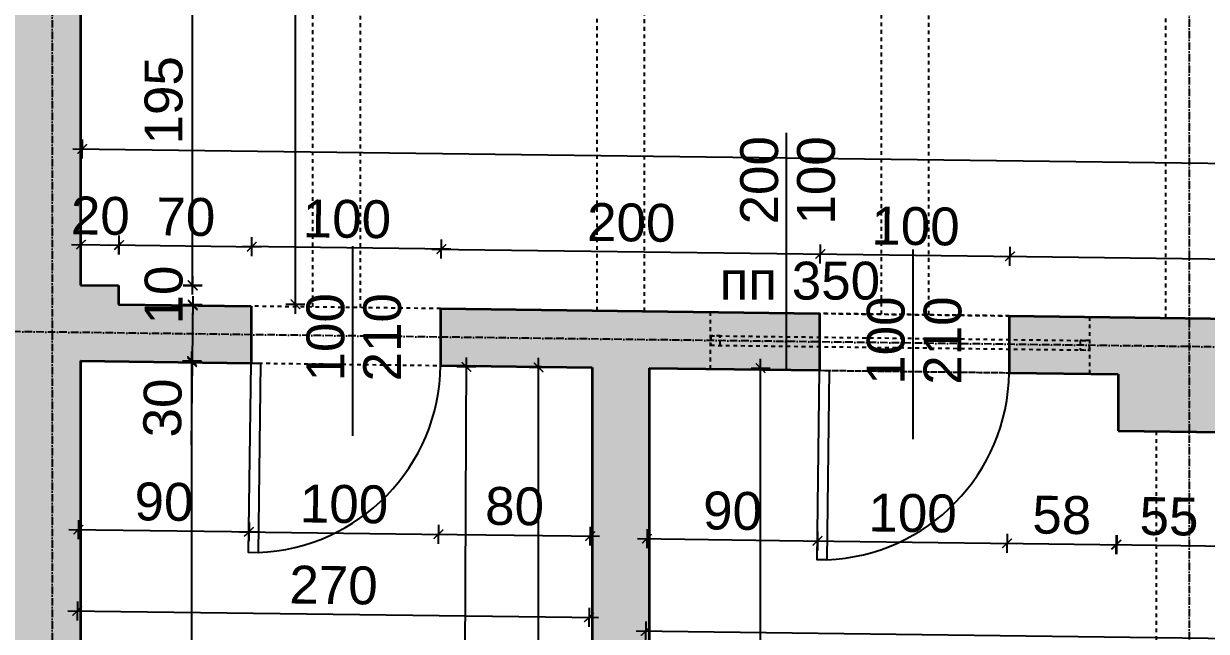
# Model space of a CAD drawing. Header units: inches. Extents: x -72385 to 39588, y -6525 to 66685.
# Drawn here: x -47170 to -46546, y 8686 to 9007 of the extents above; entities that cross this region are included whole.
import ezdxf

# ---------------------------------------------------------------- set-up
doc = ezdxf.new("R2010")
doc.units = ezdxf.units.IN
doc.header["$MEASUREMENT"] = 0
doc.linetypes.add('DashDot', pattern=[0.6, 0.4, -0.1, 0, -0.1])
doc.linetypes.add('Hidden', pattern=[0.4, 0.2, -0.2])
for name, color, linetype, lineweight in [('Врати', 251, 'Continuous', 25), ('Надписи врати', 252, 'Continuous', 25), ('Надписи коти вътрешни', 252, 'Continuous', 25), ('Надписи прозорци', 252, 'Continuous', 25), ('Оси', 252, 'DashDot', 25), ('Пунктир', 253, 'Hidden', 25), ('Разрезни линии', 7, 'Continuous', 35), ('Щрих стени', 254, 'Continuous', 25)]:
    doc.layers.add(name, color=color, linetype=linetype, lineweight=lineweight)
doc.styles.add('Arial Regular', font='arial.ttf')
doc.styles.get("Standard").update_dxf_attribs({"font": 'arial.ttf'})
doc.dimstyles.new('Annotative', dxfattribs={"dimscale": 0, "dimtxt": 20, "dimasz": 5, "dimexe": 5, "dimexo": 5, "dimgap": 5, "dimtad": 1, "dimdec": 0, "dimzin": 0, "dimdsep": 46, "dimtxsty": 'Standard', "dimblk": 'ARCHTICK', "dimcen": 5, "dimdle": 5, "dimadec": 0, "dimazin": 0, "dimtfac": 1, "dimtdec": 0, "dimtofl": 0, "dimtmove": 0, "dimatfit": 3, "dimldrblk": 'ARCHTICK', "dimfxl": 5, "dimfxlon": 1, "dimtolj": 1, "dimtzin": 0, "dimarcsym": 1})

# ---------------------------------------------------------------- blocks, each defined once
blk = doc.blocks.new('_ArchTick')
at = {"color": 0, "linetype": 'ByBlock', "const_width": 0.15}
blk.add_lwpolyline([(-0.5, -0.5), (0.5, 0.5)], dxfattribs=at)
blk = doc.blocks.new('*D1332')
at = {"layer": 'Defpoints', "color": 0, "ltscale": 50, "transparency": 16777216}
for p in [(-47139.84, 8828.98), (-47049.84, 8827.83), (-47050.97, 8738.78)]:
    blk.add_point(p, dxfattribs=at)
at = {"layer": 'Надписи коти вътрешни', "color": 0, "lineweight": -2, "ltscale": 50, "transparency": 16777216}
for p, q in [((-47140.91, 8744.92), (-47141.03, 8734.92)), ((-47050.91, 8743.77), (-47051.03, 8733.78)), ((-47145.97, 8739.98), (-47045.97, 8738.71))]:
    blk.add_line(p, q, dxfattribs=at)
at = {"layer": 'Надписи коти вътрешни', "color": 0, "lineweight": -2, "ltscale": 50, "transparency": 16777216, "xscale": 5, "yscale": 5, "zscale": 5}
for p, rotation in [((-47140.97, 8739.92), 179.2706286525485), ((-47050.97, 8738.78), 359.2706286525485)]:
    blk.add_blockref('_ArchTick', p, dxfattribs=dict(at, rotation=rotation))
at = {"layer": 'Надписи коти вътрешни', "color": 0, "ltscale": 50, "transparency": 16777216, "insert": (-47095.78, 8754.56), "char_height": 20, "attachment_point": 5, "rotation": 359.27063}
blk.add_mtext('\\A1;90', dxfattribs=at)
blk = doc.blocks.new('*D1333')
at = {"layer": 'Defpoints', "color": 0, "ltscale": 50, "transparency": 16777216}
for p in [(-47049.84, 8827.83), (-46949.84, 8826.56), (-46950.97, 8737.5)]:
    blk.add_point(p, dxfattribs=at)
at = {"layer": 'Надписи коти вътрешни', "color": 0, "lineweight": -2, "ltscale": 50, "transparency": 16777216}
for p, q in [((-47050.91, 8743.77), (-47051.03, 8733.78)), ((-47055.97, 8738.84), (-46945.97, 8737.44)), ((-46950.91, 8742.5), (-46951.03, 8732.5))]:
    blk.add_line(p, q, dxfattribs=at)
at = {"layer": 'Надписи коти вътрешни', "color": 0, "lineweight": -2, "ltscale": 50, "transparency": 16777216, "xscale": 5, "yscale": 5, "zscale": 5}
for p, rotation in [((-47050.97, 8738.78), 179.2706286525442), ((-46950.97, 8737.5), 359.2706286525442)]:
    blk.add_blockref('_ArchTick', p, dxfattribs=dict(at, rotation=rotation))
at = {"layer": 'Надписи коти вътрешни', "color": 0, "ltscale": 50, "transparency": 16777216, "insert": (-47000.78, 8753.35), "char_height": 20, "attachment_point": 5, "rotation": 359.27063}
blk.add_mtext('\\A1;100', dxfattribs=at)
blk = doc.blocks.new('*D1334')
at = {"layer": 'Defpoints', "color": 0, "ltscale": 50, "transparency": 16777216}
for p in [(-46949.85, 8826.56), (-46869.84, 8825.54), (-46870.97, 8736.48)]:
    blk.add_point(p, dxfattribs=at)
at = {"layer": 'Надписи коти вътрешни', "color": 0, "lineweight": -2, "ltscale": 50, "transparency": 16777216}
for p, q in [((-46955.98, 8737.57), (-46865.97, 8736.42)), ((-46950.92, 8742.5), (-46951.04, 8732.5)), ((-46870.91, 8741.48), (-46871.03, 8731.48))]:
    blk.add_line(p, q, dxfattribs=at)
at = {"layer": 'Надписи коти вътрешни', "color": 0, "lineweight": -2, "ltscale": 50, "transparency": 16777216, "xscale": 5, "yscale": 5, "zscale": 5}
for p, rotation in [((-46950.98, 8737.5), 179.2706286523662), ((-46870.97, 8736.48), 359.2706286523662)]:
    blk.add_blockref('_ArchTick', p, dxfattribs=dict(at, rotation=rotation))
at = {"layer": 'Надписи коти вътрешни', "color": 0, "ltscale": 50, "transparency": 16777216, "insert": (-46910.78, 8752.2), "char_height": 20, "attachment_point": 5, "rotation": 359.27063}
blk.add_mtext('\\A1;80', dxfattribs=at)
blk = doc.blocks.new('*D1335')
at = {"layer": 'Defpoints', "color": 0, "ltscale": 50, "transparency": 16777216}
for p in [(-47139.84, 8828.98), (-46869.84, 8825.54), (-46871.52, 8693.63)]:
    blk.add_point(p, dxfattribs=at)
at = {"layer": 'Надписи коти вътрешни', "color": 0, "lineweight": -2, "ltscale": 50, "transparency": 16777216}
for p, q in [((-47141.45, 8702.07), (-47141.58, 8692.07)), ((-47146.52, 8697.13), (-46866.52, 8693.57)), ((-46871.45, 8698.63), (-46871.58, 8688.63))]:
    blk.add_line(p, q, dxfattribs=at)
at = {"layer": 'Надписи коти вътрешни', "color": 0, "lineweight": -2, "ltscale": 50, "transparency": 16777216, "xscale": 5, "yscale": 5, "zscale": 5}
for p, rotation in [((-47141.52, 8697.07), 179.270628652547), ((-46871.52, 8693.63), 359.270628652547)]:
    blk.add_blockref('_ArchTick', p, dxfattribs=dict(at, rotation=rotation))
at = {"layer": 'Надписи коти вътрешни', "color": 0, "ltscale": 50, "transparency": 16777216, "insert": (-47006.32, 8710.56), "char_height": 20, "attachment_point": 5, "rotation": 359.27063}
blk.add_mtext('\\A1;270', dxfattribs=at)
blk = doc.blocks.new('*D1348')
at = {"layer": 'Defpoints', "color": 0, "ltscale": 50, "transparency": 16777216}
for p in [(-46839.84, 8825.16), (-46749.84, 8824.01), (-46750.98, 8734)]:
    blk.add_point(p, dxfattribs=at)
at = {"layer": 'Надписи коти вътрешни', "color": 0, "lineweight": -2, "ltscale": 50, "transparency": 16777216}
for p, q in [((-46840.92, 8740.14), (-46841.05, 8730.14)), ((-46750.92, 8739), (-46751.05, 8729)), ((-46845.98, 8735.21), (-46745.98, 8733.93))]:
    blk.add_line(p, q, dxfattribs=at)
at = {"layer": 'Надписи коти вътрешни', "color": 0, "lineweight": -2, "ltscale": 50, "transparency": 16777216, "xscale": 5, "yscale": 5, "zscale": 5}
for p, rotation in [((-46840.98, 8735.14), 179.2706286525463), ((-46750.98, 8734), 359.2706286525462)]:
    blk.add_blockref('_ArchTick', p, dxfattribs=dict(at, rotation=rotation))
at = {"layer": 'Надписи коти вътрешни', "color": 0, "ltscale": 50, "transparency": 16777216, "insert": (-46795.79, 8749.78), "char_height": 20, "attachment_point": 5, "rotation": 359.27063}
blk.add_mtext('\\A1;90', dxfattribs=at)
blk = doc.blocks.new('*D1349')
at = {"layer": 'Defpoints', "color": 0, "ltscale": 50, "transparency": 16777216}
for p in [(-46749.84, 8824.01), (-46649.84, 8822.74), (-46650.98, 8732.72)]:
    blk.add_point(p, dxfattribs=at)
at = {"layer": 'Надписи коти вътрешни', "color": 0, "lineweight": -2, "ltscale": 50, "transparency": 16777216}
for p, q in [((-46750.92, 8739), (-46751.05, 8729)), ((-46650.92, 8737.72), (-46651.05, 8727.72)), ((-46755.98, 8734.06), (-46645.98, 8732.66))]:
    blk.add_line(p, q, dxfattribs=at)
at = {"layer": 'Надписи коти вътрешни', "color": 0, "lineweight": -2, "ltscale": 50, "transparency": 16777216, "xscale": 5, "yscale": 5, "zscale": 5}
for p, rotation in [((-46750.98, 8734), 179.2706286525504), ((-46650.98, 8732.72), 359.2706286525504)]:
    blk.add_blockref('_ArchTick', p, dxfattribs=dict(at, rotation=rotation))
at = {"layer": 'Надписи коти вътрешни', "color": 0, "ltscale": 50, "transparency": 16777216, "insert": (-46700.79, 8748.57), "char_height": 20, "attachment_point": 5, "rotation": 359.27063}
blk.add_mtext('\\A1;100', dxfattribs=at)
blk = doc.blocks.new('*D1350')
at = {"layer": 'Defpoints', "color": 0, "ltscale": 50, "transparency": 16777216}
for p in [(-46649.84, 8822.74), (-46592.34, 8822.01), (-46593.48, 8731.99)]:
    blk.add_point(p, dxfattribs=at)
at = {"layer": 'Надписи коти вътрешни', "color": 0, "lineweight": -2, "ltscale": 50, "transparency": 16777216}
for p, q in [((-46650.92, 8737.72), (-46651.05, 8727.72)), ((-46593.42, 8736.99), (-46593.55, 8726.99)), ((-46655.98, 8732.79), (-46588.48, 8731.93))]:
    blk.add_line(p, q, dxfattribs=at)
at = {"layer": 'Надписи коти вътрешни', "color": 0, "lineweight": -2, "ltscale": 50, "transparency": 16777216, "xscale": 5, "yscale": 5, "zscale": 5}
for p, rotation in [((-46650.98, 8732.72), 179.270628652548), ((-46593.48, 8731.99), 359.2706286525481)]:
    blk.add_blockref('_ArchTick', p, dxfattribs=dict(at, rotation=rotation))
at = {"layer": 'Надписи коти вътрешни', "color": 0, "ltscale": 50, "transparency": 16777216, "insert": (-46622.04, 8747.57), "char_height": 20, "attachment_point": 5, "rotation": 359.27063}
blk.add_mtext('\\A1;58', dxfattribs=at)
blk = doc.blocks.new('*D1351')
at = {"layer": 'Defpoints', "color": 0, "ltscale": 50, "transparency": 16777216}
for p in [(-46592.34, 8792.07), (-46537.34, 8791.3), (-46538.17, 8731.29)]:
    blk.add_point(p, dxfattribs=at)
at = {"layer": 'Надписи коти вътрешни', "color": 0, "lineweight": -2, "ltscale": 50, "transparency": 16777216}
for p, q in [((-46593.1, 8737.05), (-46593.24, 8727.05)), ((-46598.17, 8732.12), (-46533.17, 8731.22)), ((-46538.1, 8736.29), (-46538.24, 8726.29))]:
    blk.add_line(p, q, dxfattribs=at)
at = {"layer": 'Надписи коти вътрешни', "color": 0, "lineweight": -2, "ltscale": 50, "transparency": 16777216, "xscale": 5, "yscale": 5, "zscale": 5}
for p, rotation in [((-46593.17, 8732.05), 179.2043303357887), ((-46538.17, 8731.29), 359.2043303357888)]:
    blk.add_blockref('_ArchTick', p, dxfattribs=dict(at, rotation=rotation))
at = {"layer": 'Надписи коти вътрешни', "color": 0, "ltscale": 50, "transparency": 16777216, "insert": (-46565.46, 8746.84), "char_height": 20, "attachment_point": 5, "rotation": 359.20433}
blk.add_mtext('\\A1;55', dxfattribs=at)
blk = doc.blocks.new('*D8273')
at = {"layer": 'Defpoints', "color": 0, "ltscale": 50, "transparency": 16777216}
for p in [(-46839.84, 8825.16), (-45669.84, 8810.26), (-45671.6, 8671.52)]:
    blk.add_point(p, dxfattribs=at)
at = {"layer": 'Надписи коти вътрешни', "color": 0, "lineweight": -2, "ltscale": 50, "transparency": 16777216}
for p, q in [((-46841.54, 8691.42), (-46841.67, 8681.42)), ((-46846.6, 8686.48), (-45666.6, 8671.46)), ((-45671.54, 8676.52), (-45671.67, 8666.52))]:
    blk.add_line(p, q, dxfattribs=at)
at = {"layer": 'Надписи коти вътрешни', "color": 0, "lineweight": -2, "ltscale": 50, "transparency": 16777216, "xscale": 5, "yscale": 5, "zscale": 5}
for p, rotation in [((-46841.6, 8686.42), 179.2706286525473), ((-45671.6, 8671.52), 359.2706286525473)]:
    blk.add_blockref('_ArchTick', p, dxfattribs=dict(at, rotation=rotation))
at = {"layer": 'Надписи коти вътрешни', "color": 0, "ltscale": 50, "transparency": 16777216, "insert": (-46309.55, 8694.86), "char_height": 20, "attachment_point": 5, "rotation": 359.27063}
blk.add_mtext('\\A1;1170', dxfattribs=at)
blk = doc.blocks.new('*D1353')
at = {"layer": 'Defpoints', "color": 0, "ltscale": 50, "transparency": 16777216}
for p in [(-47139.84, 8828.98), (-47081.02, 8828.98), (-47139.96, 8286.43)]:
    blk.add_point(p, dxfattribs=at)
at = {"layer": 'Надписи коти вътрешни', "color": 0, "lineweight": -2, "ltscale": 50, "transparency": 16777216}
for p, q in [((-47081.02, 8281.43), (-47081.02, 8833.98)), ((-47086.02, 8828.98), (-47076.02, 8828.98)), ((-47086.02, 8286.43), (-47076.02, 8286.43))]:
    blk.add_line(p, q, dxfattribs=at)
at = {"layer": 'Надписи коти вътрешни', "color": 0, "lineweight": -2, "ltscale": 50, "transparency": 16777216, "xscale": 5, "yscale": 5, "zscale": 5}
for p, rotation in [((-47081.02, 8828.98), 90), ((-47081.02, 8286.43), 270)]:
    blk.add_blockref('_ArchTick', p, dxfattribs=dict(at, rotation=rotation))
at = {"layer": 'Надписи коти вътрешни', "color": 0, "ltscale": 50, "transparency": 16777216, "insert": (-47096.24, 8557.71), "char_height": 20, "attachment_point": 5, "rotation": 90}
blk.add_mtext('\\A1;543', dxfattribs=at)
blk = doc.blocks.new('*D1356')
at = {"layer": 'Defpoints', "color": 0, "ltscale": 50, "transparency": 16777216}
for p in [(-46898.16, 8825.54), (-46869.84, 8825.54), (-46869.84, 8267.99)]:
    blk.add_point(p, dxfattribs=at)
at = {"layer": 'Надписи коти вътрешни', "color": 0, "lineweight": -2, "ltscale": 50, "transparency": 16777216}
for p, q in [((-46898.16, 8262.99), (-46898.16, 8830.54)), ((-46893.16, 8825.54), (-46903.16, 8825.54)), ((-46893.16, 8267.99), (-46903.16, 8267.99))]:
    blk.add_line(p, q, dxfattribs=at)
at = {"layer": 'Надписи коти вътрешни', "color": 0, "lineweight": -2, "ltscale": 50, "transparency": 16777216, "xscale": 5, "yscale": 5, "zscale": 5}
for p, rotation in [((-46898.16, 8825.54), 90), ((-46898.16, 8267.99), 270)]:
    blk.add_blockref('_ArchTick', p, dxfattribs=dict(at, rotation=rotation))
at = {"layer": 'Надписи коти вътрешни', "color": 0, "ltscale": 50, "transparency": 16777216, "insert": (-46913.37, 8546.77), "char_height": 20, "attachment_point": 5, "rotation": 90}
blk.add_mtext('\\A1;558', dxfattribs=at)
blk = doc.blocks.new('*D1324')
at = {"layer": 'Defpoints', "color": 0, "ltscale": 50, "transparency": 16777216}
for p in [(-46936.2, 8825.83), (-46869.84, 8825.54), (-46872.34, 8258.03)]:
    blk.add_point(p, dxfattribs=at)
at = {"layer": 'Надписи коти вътрешни', "color": 0, "lineweight": -2, "ltscale": 50, "transparency": 16777216}
for p, q in [((-46938.72, 8253.32), (-46936.17, 8830.83)), ((-46931.2, 8825.81), (-46941.2, 8825.85)), ((-46933.7, 8258.3), (-46943.7, 8258.34))]:
    blk.add_line(p, q, dxfattribs=at)
at = {"layer": 'Надписи коти вътрешни', "color": 0, "lineweight": -2, "ltscale": 50, "transparency": 16777216, "xscale": 5, "yscale": 5, "zscale": 5}
for p, rotation in [((-46936.2, 8825.83), 89.74760361467345), ((-46938.7, 8258.32), 269.7476036146735)]:
    blk.add_blockref('_ArchTick', p, dxfattribs=dict(at, rotation=rotation))
at = {"layer": 'Надписи коти вътрешни', "color": 0, "ltscale": 50, "transparency": 16777216, "insert": (-46952.66, 8542.14), "char_height": 20, "attachment_point": 5, "rotation": 89.7476}
blk.add_mtext('\\A1;568', dxfattribs=at)
blk = doc.blocks.new('*D1325')
at = {"layer": 'Defpoints', "color": 0, "ltscale": 50, "transparency": 16777216}
for p in [(-46839.84, 8825.16), (-46781.02, 8825.16), (-46840.16, 8267.62)]:
    blk.add_point(p, dxfattribs=at)
at = {"layer": 'Надписи коти вътрешни', "color": 0, "lineweight": -2, "ltscale": 50, "transparency": 16777216}
for p, q in [((-46786.02, 8825.16), (-46776.02, 8825.16)), ((-46781.02, 8262.62), (-46781.02, 8830.16)), ((-46786.02, 8267.62), (-46776.02, 8267.62))]:
    blk.add_line(p, q, dxfattribs=at)
at = {"layer": 'Надписи коти вътрешни', "color": 0, "lineweight": -2, "ltscale": 50, "transparency": 16777216, "xscale": 5, "yscale": 5, "zscale": 5}
for p, rotation in [((-46781.02, 8825.16), 90), ((-46781.02, 8267.62), 270)]:
    blk.add_blockref('_ArchTick', p, dxfattribs=dict(at, rotation=rotation))
at = {"layer": 'Надписи коти вътрешни', "color": 0, "ltscale": 50, "transparency": 16777216, "insert": (-46796.24, 8546.39), "char_height": 20, "attachment_point": 5, "rotation": 90}
blk.add_mtext('\\A1;558', dxfattribs=at)
blk = doc.blocks.new('*D8102')
at = {"layer": 'Defpoints', "color": 0, "ltscale": 50, "transparency": 16777216}
for p in [(-47139.84, 9064), (-47080.71, 9064), (-47139.84, 8868.98)]:
    blk.add_point(p, dxfattribs=at)
at = {"layer": 'Надписи коти вътрешни', "color": 0, "lineweight": -2, "ltscale": 50, "transparency": 16777216}
for p, q in [((-47080.71, 8863.98), (-47080.71, 9069)), ((-47085.71, 9064), (-47075.71, 9064)), ((-47085.71, 8868.98), (-47075.71, 8868.98))]:
    blk.add_line(p, q, dxfattribs=at)
at = {"layer": 'Надписи коти вътрешни', "color": 0, "lineweight": -2, "ltscale": 50, "transparency": 16777216, "xscale": 5, "yscale": 5, "zscale": 5}
for p, rotation in [((-47080.71, 9064), 90), ((-47080.71, 8868.98), 270)]:
    blk.add_blockref('_ArchTick', p, dxfattribs=dict(at, rotation=rotation))
at = {"layer": 'Надписи коти вътрешни', "color": 0, "ltscale": 50, "transparency": 16777216, "insert": (-47095.92, 8966.49), "char_height": 20, "attachment_point": 5, "rotation": 90}
blk.add_mtext('\\A1;195', dxfattribs=at)
blk = doc.blocks.new('*D8101')
at = {"layer": 'Defpoints', "color": 0, "ltscale": 50, "transparency": 16777216}
for p in [(-47119.84, 8868.73), (-47119.96, 8858.73), (-47080.65, 8858.73)]:
    blk.add_point(p, dxfattribs=at)
at = {"layer": 'Надписи коти вътрешни', "color": 0, "lineweight": -2, "ltscale": 50, "transparency": 16777216}
for p, q in [((-47085.65, 8868.73), (-47075.65, 8868.73)), ((-47080.65, 8868.73), (-47080.65, 8873.73)), ((-47085.65, 8858.73), (-47075.65, 8858.73)), ((-47080.65, 8858.73), (-47080.65, 8853.73))]:
    blk.add_line(p, q, dxfattribs=at)
at = {"layer": 'Надписи коти вътрешни', "color": 0, "lineweight": -2, "ltscale": 50, "transparency": 16777216, "xscale": 5, "yscale": 5, "zscale": 5}
for p, rotation in [((-47080.65, 8868.73), 270), ((-47080.65, 8858.73), 90)]:
    blk.add_blockref('_ArchTick', p, dxfattribs=dict(at, rotation=rotation))
at = {"layer": 'Надписи коти вътрешни', "color": 0, "ltscale": 50, "transparency": 16777216, "insert": (-47095.86, 8863.73), "char_height": 20, "attachment_point": 5, "rotation": 90}
blk.add_mtext('\\A1;10', dxfattribs=at)
blk = doc.blocks.new('*D1397')
at = {"layer": 'Defpoints', "color": 0, "ltscale": 50, "transparency": 16777216}
for p in [(-47049.44, 8889.24), (-47119.84, 8858.72), (-47049.84, 8857.83)]:
    blk.add_point(p, dxfattribs=at)
at = {"layer": 'Надписи коти вътрешни', "color": 0, "lineweight": -2, "ltscale": 50, "transparency": 16777216}
for p, q in [((-47119.5, 8885.13), (-47119.37, 8895.13)), ((-47049.5, 8884.24), (-47049.37, 8894.24)), ((-47124.44, 8890.2), (-47044.44, 8889.18))]:
    blk.add_line(p, q, dxfattribs=at)
at = {"layer": 'Надписи коти вътрешни', "color": 0, "lineweight": -2, "ltscale": 50, "transparency": 16777216, "xscale": 5, "yscale": 5, "zscale": 5}
for p, rotation in [((-47119.44, 8890.13), 179.2706286525523), ((-47049.44, 8889.24), 359.2706286525522)]:
    blk.add_blockref('_ArchTick', p, dxfattribs=dict(at, rotation=rotation))
at = {"layer": 'Надписи коти вътрешни', "color": 0, "ltscale": 50, "transparency": 16777216, "insert": (-47084.24, 8904.9), "char_height": 20, "attachment_point": 5, "rotation": 359.27063}
blk.add_mtext('\\A1;70', dxfattribs=at)
blk = doc.blocks.new('*D1398')
at = {"layer": 'Defpoints', "color": 0, "ltscale": 50, "transparency": 16777216}
for p in [(-47119.56, 8890.14), (-47139.84, 8868.98), (-47119.84, 8868.73)]:
    blk.add_point(p, dxfattribs=at)
at = {"layer": 'Надписи коти вътрешни', "color": 0, "lineweight": -2, "ltscale": 50, "transparency": 16777216}
for p, q in [((-47139.63, 8885.39), (-47139.5, 8895.39)), ((-47119.63, 8885.14), (-47119.5, 8895.13)), ((-47144.56, 8890.45), (-47114.57, 8890.07))]:
    blk.add_line(p, q, dxfattribs=at)
at = {"layer": 'Надписи коти вътрешни', "color": 0, "lineweight": -2, "ltscale": 50, "transparency": 16777216, "xscale": 5, "yscale": 5, "zscale": 5}
for p, rotation in [((-47139.56, 8890.39), 179.2706286525564), ((-47119.56, 8890.14), 359.2706286525564)]:
    blk.add_blockref('_ArchTick', p, dxfattribs=dict(at, rotation=rotation))
at = {"layer": 'Надписи коти вътрешни', "color": 0, "ltscale": 50, "transparency": 16777216, "insert": (-47129.37, 8905.47), "char_height": 20, "attachment_point": 5, "rotation": 359.27063}
blk.add_mtext('\\A1;20', dxfattribs=at)
blk = doc.blocks.new('*D1399')
at = {"layer": 'Defpoints', "color": 0, "ltscale": 50, "transparency": 16777216}
for p in [(-47049.44, 8889.24), (-47049.84, 8857.83), (-46949.84, 8856.56)]:
    blk.add_point(p, dxfattribs=at)
at = {"layer": 'Надписи коти вътрешни', "color": 0, "lineweight": -2, "ltscale": 50, "transparency": 16777216}
for p, q in [((-47049.5, 8884.24), (-47049.37, 8894.24)), ((-46949.5, 8882.97), (-46949.37, 8892.97)), ((-46944.44, 8887.91), (-47054.44, 8889.31))]:
    blk.add_line(p, q, dxfattribs=at)
at = {"layer": 'Надписи коти вътрешни', "color": 0, "lineweight": -2, "ltscale": 50, "transparency": 16777216, "xscale": 5, "yscale": 5, "zscale": 5}
for p, rotation in [((-47049.44, 8889.24), 179.2706286525463), ((-46949.44, 8887.97), 359.2706286525462)]:
    blk.add_blockref('_ArchTick', p, dxfattribs=dict(at, rotation=rotation))
at = {"layer": 'Надписи коти вътрешни', "color": 0, "ltscale": 50, "transparency": 16777216, "insert": (-46999.24, 8903.82), "char_height": 20, "attachment_point": 5, "rotation": 359.27063}
blk.add_mtext('\\A1;100', dxfattribs=at)
blk = doc.blocks.new('*D1400')
at = {"layer": 'Defpoints', "color": 0, "ltscale": 50, "transparency": 16777216}
for p in [(-46749.44, 8885.42), (-46949.84, 8856.56), (-46749.84, 8854.01)]:
    blk.add_point(p, dxfattribs=at)
at = {"layer": 'Надписи коти вътрешни', "color": 0, "lineweight": -2, "ltscale": 50, "transparency": 16777216}
for p, q in [((-46949.5, 8882.97), (-46949.37, 8892.97)), ((-46954.44, 8888.03), (-46744.44, 8885.36)), ((-46749.5, 8880.42), (-46749.37, 8890.42))]:
    blk.add_line(p, q, dxfattribs=at)
at = {"layer": 'Надписи коти вътрешни', "color": 0, "lineweight": -2, "ltscale": 50, "transparency": 16777216, "xscale": 5, "yscale": 5, "zscale": 5}
for p, rotation in [((-46949.44, 8887.97), 179.2706286525463), ((-46749.44, 8885.42), 359.2706286525462)]:
    blk.add_blockref('_ArchTick', p, dxfattribs=dict(at, rotation=rotation))
at = {"layer": 'Надписи коти вътрешни', "color": 0, "ltscale": 50, "transparency": 16777216, "insert": (-46849.24, 8901.91), "char_height": 20, "attachment_point": 5, "rotation": 359.27063}
blk.add_mtext('\\A1;200', dxfattribs=at)
blk = doc.blocks.new('*D1401')
at = {"layer": 'Defpoints', "color": 0, "ltscale": 50, "transparency": 16777216}
for p in [(-46649.44, 8884.15), (-46749.84, 8854.01), (-46649.84, 8852.74)]:
    blk.add_point(p, dxfattribs=at)
at = {"layer": 'Надписи коти вътрешни', "color": 0, "lineweight": -2, "ltscale": 50, "transparency": 16777216}
for p, q in [((-46749.5, 8880.42), (-46749.37, 8890.42)), ((-46649.5, 8879.15), (-46649.37, 8889.15)), ((-46754.44, 8885.49), (-46644.44, 8884.09))]:
    blk.add_line(p, q, dxfattribs=at)
at = {"layer": 'Надписи коти вътрешни', "color": 0, "lineweight": -2, "ltscale": 50, "transparency": 16777216, "xscale": 5, "yscale": 5, "zscale": 5}
for p, rotation in [((-46749.44, 8885.42), 179.2706286525463), ((-46649.44, 8884.15), 359.2706286525462)]:
    blk.add_blockref('_ArchTick', p, dxfattribs=dict(at, rotation=rotation))
at = {"layer": 'Надписи коти вътрешни', "color": 0, "ltscale": 50, "transparency": 16777216, "insert": (-46699.24, 8900), "char_height": 20, "attachment_point": 5, "rotation": 359.27063}
blk.add_mtext('\\A1;100', dxfattribs=at)
blk = doc.blocks.new('*D1402')
at = {"layer": 'Defpoints', "color": 0, "ltscale": 50, "transparency": 16777216}
for p in [(-46149.44, 8877.78), (-46649.84, 8852.74), (-46149.84, 8846.38)]:
    blk.add_point(p, dxfattribs=at)
at = {"layer": 'Надписи коти вътрешни', "color": 0, "lineweight": -2, "ltscale": 50, "transparency": 16777216}
for p, q in [((-46649.5, 8879.15), (-46649.37, 8889.15)), ((-46654.44, 8884.21), (-46144.44, 8877.72)), ((-46149.5, 8872.79), (-46149.37, 8882.78))]:
    blk.add_line(p, q, dxfattribs=at)
at = {"layer": 'Надписи коти вътрешни', "color": 0, "lineweight": -2, "ltscale": 50, "transparency": 16777216, "xscale": 5, "yscale": 5, "zscale": 5}
for p, rotation in [((-46649.44, 8884.15), 179.2706286525471), ((-46149.44, 8877.78), 359.2706286525471)]:
    blk.add_blockref('_ArchTick', p, dxfattribs=dict(at, rotation=rotation))
at = {"layer": 'Надписи коти вътрешни', "color": 0, "ltscale": 50, "transparency": 16777216, "insert": (-46399.24, 8896.18), "char_height": 20, "attachment_point": 5, "rotation": 359.27063}
blk.add_mtext('\\A1;500', dxfattribs=at)
blk = doc.blocks.new('*D1369')
at = {"layer": 'Defpoints', "color": 0, "ltscale": 50, "transparency": 16777216}
for p in [(-45368.92, 8918.32), (-47139.84, 8868.98), (-45369.84, 8846.45)]:
    blk.add_point(p, dxfattribs=at)
at = {"layer": 'Надписи коти вътрешни', "color": 0, "lineweight": -2, "ltscale": 50, "transparency": 16777216}
for p, q in [((-47138.99, 8935.85), (-47138.86, 8945.85)), ((-47143.92, 8940.92), (-45363.92, 8918.26)), ((-45368.99, 8913.32), (-45368.86, 8923.32))]:
    blk.add_line(p, q, dxfattribs=at)
at = {"layer": 'Надписи коти вътрешни', "color": 0, "lineweight": -2, "ltscale": 50, "transparency": 16777216, "xscale": 5, "yscale": 5, "zscale": 5}
for p, rotation in [((-47138.92, 8940.85), 179.2706286525473), ((-45368.92, 8918.32), 359.2706286525473)]:
    blk.add_blockref('_ArchTick', p, dxfattribs=dict(at, rotation=rotation))
at = {"layer": 'Надписи коти вътрешни', "color": 0, "ltscale": 50, "transparency": 16777216, "insert": (-46253.73, 8944.8), "char_height": 20, "attachment_point": 5, "rotation": 359.27063}
blk.add_mtext('\\A1;1770', dxfattribs=at)
blk = doc.blocks.new('*D1370')
at = {"layer": 'Defpoints', "color": 0, "ltscale": 50, "transparency": 16777216}
for p in [(-47139.84, 9429.03), (-47026.03, 9428.94), (-47140.25, 8858.98)]:
    blk.add_point(p, dxfattribs=at)
at = {"layer": 'Надписи коти вътрешни', "color": 0, "lineweight": -2, "ltscale": 50, "transparency": 16777216}
for p, q in [((-47026.44, 8853.9), (-47026.03, 9433.94)), ((-47031.03, 9428.95), (-47021.03, 9428.94)), ((-47031.44, 8858.91), (-47021.44, 8858.9))]:
    blk.add_line(p, q, dxfattribs=at)
at = {"layer": 'Надписи коти вътрешни', "color": 0, "lineweight": -2, "ltscale": 50, "transparency": 16777216, "xscale": 5, "yscale": 5, "zscale": 5}
for p, rotation in [((-47026.03, 9428.94), 89.9589558169174), ((-47026.44, 8858.9), 269.9589558169174)]:
    blk.add_blockref('_ArchTick', p, dxfattribs=dict(at, rotation=rotation))
at = {"layer": 'Надписи коти вътрешни', "color": 0, "ltscale": 50, "transparency": 16777216, "insert": (-47041.44, 9143.93), "char_height": 20, "attachment_point": 5, "rotation": 89.95896}
blk.add_mtext('\\A1;570', dxfattribs=at)
blk = doc.blocks.new('*D8100')
at = {"layer": 'Defpoints', "color": 0, "ltscale": 10, "transparency": 16777216}
for p in [(-47119.96, 8858.73), (-47120.35, 8828.73), (-47080.93, 8828.23)]:
    blk.add_point(p, dxfattribs=at)
at = {"layer": 'Надписи коти вътрешни', "color": 0, "lineweight": -2, "ltscale": 10, "transparency": 16777216}
for p, q in [((-47080.49, 8863.22), (-47080.93, 8828.23)), ((-47085.55, 8858.29), (-47075.55, 8858.16)), ((-47085.93, 8828.29), (-47075.93, 8828.16)), ((-47080.93, 8828.23), (-47081.49, 8784.66))]:
    blk.add_line(p, q, dxfattribs=at)
at = {"layer": 'Надписи коти вътрешни', "color": 0, "lineweight": -2, "ltscale": 10, "transparency": 16777216, "xscale": 5, "yscale": 5, "zscale": 5}
for p, rotation in [((-47080.55, 8858.22), 89.27062865253532), ((-47080.93, 8828.23), 269.2706286525353)]:
    blk.add_blockref('_ArchTick', p, dxfattribs=dict(at, rotation=rotation))
at = {"layer": 'Надписи коти вътрешни', "color": 0, "ltscale": 10, "transparency": 16777216, "insert": (-47096.46, 8804.14), "char_height": 20, "attachment_point": 5, "rotation": 89.27063}
blk.add_mtext('\\A1;30', dxfattribs=at)

msp = doc.modelspace()

# ---------------------------------------------------------------- hatches: boundary and pattern name
at = {"layer": 'Щрих стени', "ltscale": 10}
h = msp.add_hatch(color=256, dxfattribs=at)
h.dxf.hatch_style = 1
h.paths.add_polyline_path([(-47039.84, 9457.75), (-47139.84, 9459.03), (-47139.84, 10001.57), (-47137.34, 10001.54), (-47137.34, 10061.54), (-47202.34, 10062.37), (-47202.34, 9224.8), (-47139.84, 9224.01), (-47139.84, 9429.03), (-47039.84, 9427.75)])
h.paths.add_polyline_path([(-46749.84, 9454.06), (-46839.84, 9455.21), (-46839.84, 10022.75), (-46837.34, 10022.72), (-46837.34, 10057.73), (-46872.34, 10058.17), (-46872.34, 10023.17), (-46869.84, 10023.14), (-46869.84, 9455.59), (-46939.84, 9456.48), (-46939.84, 9426.48), (-46749.84, 9424.06)])
h.paths.add_polyline_path([(-46539.84, 10006.43), (-46537.34, 10006.4), (-46537.34, 10073.91), (-46572.34, 10074.35), (-46572.34, 10006.85), (-46569.84, 10006.82), (-46569.84, 9471.77), (-46589.84, 9472.03), (-46589.84, 9452.03), (-46649.84, 9452.79), (-46649.84, 9422.79), (-46539.84, 9421.39)])
h.paths.add_polyline_path([(-46339.84, 9448.84), (-46349.84, 9448.97), (-46349.84, 9814), (-46159.84, 9811.58), (-46159.84, 9446.55), (-46179.84, 9446.81), (-46179.84, 9416.8), (-46129.84, 9416.17), (-46129.84, 9841.2), (-46379.84, 9844.38), (-46379.84, 9419.35), (-46339.84, 9418.84)])
h.paths.add_polyline_path([(-46349.84, 10071.52), (-46379.84, 10071.9), (-46379.84, 10004.4), (-46349.84, 10004.02)])
h.paths.add_polyline_path([(-46129.84, 10068.72), (-46159.84, 10069.1), (-46159.84, 10001.6), (-46129.84, 10001.21)])
h.paths.add_polyline_path([(-45937.34, 10066.27), (-45972.34, 10066.72), (-45972.34, 9999.21), (-45969.84, 9999.18), (-45969.84, 9414.13), (-45909.84, 9413.37), (-45909.84, 9443.37), (-45919.84, 9443.5), (-45919.84, 9463.5), (-45939.84, 9463.75), (-45939.84, 9563.76), (-45909.84, 9563.38), (-45909.84, 9578.38), (-45939.84, 9578.76), (-45939.84, 9668.77), (-45804.84, 9667.05), (-45804.84, 9577.04), (-45809.84, 9577.11), (-45809.84, 9562.11), (-45804.84, 9562.04), (-45804.84, 9442.03), (-45809.84, 9442.1), (-45809.84, 9412.09), (-45779.84, 9411.71), (-45779.84, 9441.71), (-45789.84, 9441.84), (-45789.84, 9666.86), (-45779.84, 9666.73), (-45779.84, 9681.73), (-45939.84, 9683.77), (-45939.84, 9998.8), (-45937.34, 9998.76)])
h.paths.add_polyline_path([(-45549.84, 9438.79), (-45639.84, 9439.93), (-45639.84, 10007.48), (-45637.34, 10007.45), (-45637.34, 10042.45), (-45672.34, 10042.89), (-45672.34, 10007.89), (-45669.84, 10007.86), (-45669.84, 9680.33), (-45679.84, 9680.46), (-45679.84, 9665.46), (-45669.84, 9665.33), (-45669.84, 9440.31), (-45679.84, 9440.44), (-45679.84, 9410.44), (-45549.84, 9408.78)])
h.paths.add_polyline_path([(-45339.84, 8798.56), (-45319.84, 8798.31), (-45319.84, 8828.31), (-45339.84, 8828.56), (-45339.84, 9036.08), (-45369.84, 9036.46), (-45369.84, 8846.45), (-45389.84, 8846.7), (-45389.84, 8836.7), (-45449.84, 8837.46), (-45449.84, 8807.46), (-45369.84, 8806.44), (-45369.84, 8736.44), (-45429.84, 8737.2), (-45429.84, 8607.19), (-45369.84, 8606.43), (-45369.84, 8263.9), (-45372.34, 8203.93), (-45337.34, 8203.48), (-45337.34, 8263.49), (-45339.84, 8263.52)])
h.paths.add_polyline_path([(-45549.84, 8838.74), (-46049.84, 8845.1), (-46049.84, 8815.1), (-45972.34, 8814.11), (-45972.34, 8804.11), (-45937.34, 8803.67), (-45937.34, 8813.67), (-45669.84, 8810.26), (-45669.84, 8252.72), (-45672.34, 8207.75), (-45637.34, 8207.3), (-45637.34, 8252.3), (-45639.84, 8252.34), (-45639.84, 8809.88), (-45549.84, 8808.74)])
h.paths.add_polyline_path([(-46149.84, 8846.38), (-46649.84, 8852.74), (-46649.84, 8822.74), (-46592.34, 8822.01), (-46592.34, 8792), (-46537.34, 8791.3), (-46537.34, 8821.31), (-46149.84, 8816.37)])
h.paths.add_polyline_path([(-46749.84, 8854.01), (-46949.84, 8856.56), (-46949.84, 8826.56), (-46869.84, 8825.54), (-46869.84, 8267.99), (-46872.34, 8223.02), (-46837.34, 8222.58), (-46837.34, 8267.58), (-46839.84, 8267.61), (-46839.84, 8825.16), (-46749.84, 8824.01)])
h.paths.add_polyline_path([(-47049.84, 8857.83), (-47119.84, 8858.72), (-47119.84, 8868.73), (-47139.84, 8868.98), (-47139.84, 9064), (-47202.34, 9064.79), (-47202.34, 8849.77), (-47212.34, 8849.9), (-47212.34, 8829.9), (-47202.34, 8829.77), (-47202.34, 8227.22), (-47137.34, 8226.4), (-47137.34, 8286.4), (-47139.84, 8286.43), (-47139.84, 8828.98), (-47049.84, 8827.83)])
h.paths.add_polyline_path([(-46537.34, 8263.76), (-46572.34, 8264.21), (-46572.34, 8219.2), (-46537.34, 8218.76)])
h.paths.add_polyline_path([(-46237.34, 8299.95), (-46272.34, 8300.39), (-46272.34, 8215.38), (-46237.34, 8214.94)])
h.paths.add_polyline_path([(-45937.34, 8256.12), (-45972.34, 8256.57), (-45972.34, 8211.56), (-45937.34, 8211.12)], flags=17)

# ---------------------------------------------------------------- linework, layer by layer
at = {"layer": 'Врати', "ltscale": 50}
for points in [[(-47049.84, 8827.83), (-47044.84, 8827.77), (-47046.11, 8727.78), (-47051.11, 8727.84)], [(-46749.84, 8824.01), (-46744.84, 8823.95), (-46746.11, 8723.96), (-46751.11, 8724.02)]]:
    msp.add_lwpolyline(points, close=True, dxfattribs=at)
for centre in [(-47049.84, 8827.83), (-46749.84, 8824.01)]:
    msp.add_arc(centre, 100, 272.13661, 359.27063, dxfattribs=at)
at = {"layer": 'Надписи врати', "ltscale": 50}
for p, q in [((-46996.13, 8789.47), (-46996.13, 8889.47)), ((-46700.49, 8787.72), (-46700.49, 8887.72))]:
    msp.add_line(p, q, dxfattribs=at)
at = {"layer": 'Надписи прозорци', "ltscale": 50}
msp.add_line((-46767.25, 8824.23), (-46767.25, 8949.3), dxfattribs=at)
at = {"layer": 'Оси', "ltscale": 10}
msp.add_line((-46554.84, 10436.66), (-46554.84, 7836.45), dxfattribs=at)
for points in [[(-47134.84, 10444.04), (-47134.84, 10423.79), (-47154.84, 10424.04), (-47154.84, 7864.34), (-47134.84, 7864.09), (-47134.84, 7843.83)], [(-39839.84, 8751.04), (-51384.84, 8898.02), (-51384.84, 9028.03), (-52699.84, 9044.77)]]:
    msp.add_lwpolyline(points, dxfattribs=at)
at = {"layer": 'Пунктир', "ltscale": 10}
for p, q in [((-47017.34, 9427.47), (-47017.34, 8857.42)), ((-46992.34, 9427.15), (-46992.34, 8857.1)), ((-46867.34, 9425.56), (-46867.34, 8855.51)), ((-46842.34, 9425.24), (-46842.34, 8855.19)), ((-46717.34, 9423.65), (-46717.34, 8853.6)), ((-46692.34, 9423.33), (-46692.34, 8853.28)), ((-46567.34, 9421.74), (-46567.34, 8851.69)), ((-46949.84, 8856.56), (-47049.84, 8857.83)), ((-46807.34, 8854.75), (-46607.34, 8852.2)), ((-46807.34, 8824.74), (-46807.34, 8854.75)), ((-46649.84, 8852.74), (-46749.84, 8854.01)), ((-46607.34, 8822.2), (-46607.34, 8852.2)), ((-46807.34, 8842.25), (-46607.34, 8839.7)), ((-46807.34, 8837.24), (-46607.34, 8834.7)), ((-47049.84, 8827.83), (-46949.85, 8826.56)), ((-46807.34, 8824.74), (-46607.34, 8822.2)), ((-46749.84, 8824.01), (-46649.84, 8822.74)), ((-46572.34, 8791.75), (-46572.34, 8264.21))]:
    msp.add_line(p, q, dxfattribs=at)
for points in [[(-46807.34, 8837.24), (-46802.34, 8837.18), (-46802.27, 8842.18), (-46807.27, 8842.24), (-46807.34, 8837.24)], [(-46612.4, 8834.77), (-46607.4, 8834.7), (-46607.34, 8839.7), (-46612.34, 8839.77), (-46612.4, 8834.77)]]:
    msp.add_lwpolyline(points, dxfattribs=at)
at = {"layer": 'Разрезни линии', "ltscale": 50}
for p, q in [((-47139.84, 9064), (-47139.84, 8868.98)), ((-47139.84, 8868.98), (-47119.84, 8868.73)), ((-47119.84, 8868.73), (-47119.84, 8858.72)), ((-47119.84, 8858.72), (-47049.84, 8857.83)), ((-47049.84, 8857.83), (-47049.84, 8827.83)), ((-46949.84, 8856.56), (-46749.84, 8854.01)), ((-46949.84, 8856.56), (-46949.84, 8826.56)), ((-46749.84, 8854.01), (-46749.84, 8824.01)), ((-46649.84, 8852.74), (-46149.84, 8846.38)), ((-46649.84, 8852.74), (-46649.84, 8822.74)), ((-47139.84, 8828.98), (-47049.84, 8827.83)), ((-47139.84, 8828.98), (-47139.84, 8286.43)), ((-46949.84, 8826.56), (-46869.84, 8825.54)), ((-46869.84, 8825.54), (-46869.84, 8267.99)), ((-46839.84, 8825.16), (-46749.84, 8824.01)), ((-46839.84, 8825.16), (-46839.84, 8267.61)), ((-46649.84, 8822.74), (-46592.34, 8822.01)), ((-46592.34, 8822.01), (-46592.34, 8792)), ((-46592.34, 8792), (-46537.34, 8791.3))]:
    msp.add_line(p, q, dxfattribs=at)

# ---------------------------------------------------------------- texts
at = {"layer": 'Надписи врати', "ltscale": 100, "char_height": 20, "width": 180.4891, "attachment_point": 1, "rotation": 90, "style": 'Arial Regular'}
for s, insert in [('100', (-47020.64, 8818.13)), ('210', (-46990.64, 8818.13)), ('100', (-46725, 8816.39)), ('210', (-46695, 8816.39))]:
    msp.add_mtext(s, dxfattribs=dict(at, insert=insert))
at = {"layer": 'Надписи прозорци', "ltscale": 100, "char_height": 20, "width": 180.4891, "attachment_point": 1, "rotation": 90, "style": 'Arial Regular'}
for s, insert in [('200', (-46791.76, 8901)), ('100', (-46761.76, 8900.92))]:
    msp.add_mtext(s, dxfattribs=dict(at, insert=insert))
at = {"layer": 'Надписи прозорци', "ltscale": 100, "insert": (-46802.56, 8881.34), "char_height": 20, "width": 180.4891, "attachment_point": 1, "style": 'Arial Regular'}
msp.add_mtext('пп 350', dxfattribs=at)

# ---------------------------------------------------------------- dimensions: what is measured, and where the dimension line sits
at = {"layer": 'Надписи коти вътрешни', "ltscale": 50}
for p1, p2, distance, picture, middle in [((-47140.25, 8858.98), (-47139.84, 9429.03), -113.81, '*D1370', (-47041.44, 9143.93)), ((-47139.84, 8868.98), (-45369.84, 8846.45), 71.88, '*D1369', (-46253.73, 8944.8)), ((-47119.84, 8858.72), (-47049.84, 8857.83), 31.41, '*D1397', (-47084.24, 8904.9)), ((-46949.84, 8856.56), (-47049.84, 8857.83), -31.41, '*D1399', (-46999.24, 8903.82)), ((-46949.84, 8856.56), (-46749.84, 8854.01), 31.41, '*D1400', (-46849.24, 8901.91)), ((-46749.84, 8854.01), (-46649.84, 8852.74), 31.41, '*D1401', (-46699.24, 8900)), ((-46649.84, 8852.74), (-46149.84, 8846.38), 31.41, '*D1402', (-46399.24, 8896.18)), ((-46872.34, 8258.03), (-46869.84, 8825.54), 66.36, '*D1324', (-46952.66, 8542.14)), ((-47139.84, 8828.98), (-46869.84, 8825.54), -131.92, '*D1335', (-47006.32, 8710.56)), ((-47139.84, 8828.98), (-47049.84, 8827.83), -89.06, '*D1332', (-47095.78, 8754.56)), ((-47049.84, 8827.83), (-46949.84, 8826.56), -89.06, '*D1333', (-47000.78, 8753.35)), ((-46949.85, 8826.56), (-46869.84, 8825.54), -89.06, '*D1334', (-46910.78, 8752.2)), ((-46839.84, 8825.16), (-46749.84, 8824.01), -90.02, '*D1348', (-46795.79, 8749.78)), ((-46749.84, 8824.01), (-46649.84, 8822.74), -90.02, '*D1349', (-46700.79, 8748.57)), ((-46649.84, 8822.74), (-46592.34, 8822.01), -90.02, '*D1350', (-46622.04, 8747.57)), ((-46592.34, 8792.07), (-46537.34, 8791.3), -60.02, '*D1351', (-46565.46, 8746.84))]:
    dim = msp.add_aligned_dim(p1=p1, p2=p2, distance=distance, dimstyle='Annotative', override={"dimscale": 0, "dimtix": 0, "dimtofl": 0, "dimtmove": 0, "dimatfit": 3}, dxfattribs=at)
    dim.commit()
    dim.dimension.update_dxf_attribs({"geometry": picture, "text_midpoint": middle})
for base, p1, p2, picture, middle in [((-47080.71, 9064), (-47139.84, 8868.98), (-47139.84, 9064), '*D8102', (-47095.92, 8966.49)), ((-47081.02, 8828.98), (-47139.96, 8286.43), (-47139.84, 8828.98), '*D1353', (-47096.24, 8557.71)), ((-46898.16, 8825.54), (-46869.84, 8267.99), (-46869.84, 8825.54), '*D1356', (-46913.37, 8546.77)), ((-46781.02, 8825.16), (-46840.16, 8267.62), (-46839.84, 8825.16), '*D1325', (-46796.24, 8546.39))]:
    dim = msp.add_linear_dim(base=base, p1=p1, p2=p2, angle=90, dimstyle='Annotative', override={"dimscale": 0, "dimtix": 0, "dimtofl": 0, "dimtmove": 0, "dimatfit": 3}, dxfattribs=at)
    dim.commit()
    dim.dimension.update_dxf_attribs({"geometry": picture, "text_midpoint": middle})
for base, p1, p2, angle, picture, middle, dimtype in [((-47119.56, 8890.14), (-47139.84, 8868.98), (-47119.84, 8868.73), 359.27063, '*D1398', (-47129.56, 8890.26), 129), ((-47080.65, 8858.73), (-47119.84, 8868.73), (-47119.96, 8858.73), 90, '*D8101', (-47080.65, 8863.73), 128), ((-45671.6, 8671.52), (-46839.84, 8825.16), (-45669.84, 8810.26), 359.27063, '*D8273', (-46309.74, 8679.64), 129)]:
    dim = msp.add_linear_dim(base=base, p1=p1, p2=p2, angle=angle, dimstyle='Annotative', override={"dimscale": 0, "dimtix": 0, "dimtofl": 0, "dimtmove": 0, "dimatfit": 3}, dxfattribs=at)
    dim.commit()
    dim.dimension.update_dxf_attribs({"geometry": picture, "text_midpoint": middle, "dimtype": dimtype})
at = {"layer": 'Надписи коти вътрешни', "ltscale": 10}
dim = msp.add_linear_dim(base=(-47080.93, 8828.23), p1=(-47119.96, 8858.73), p2=(-47120.35, 8828.73), angle=269.27063, dimstyle='Annotative', override={"dimscale": 0, "dimtix": 0, "dimtofl": 0, "dimtmove": 0, "dimatfit": 3}, dxfattribs=at)
dim.commit()
dim.dimension.update_dxf_attribs({"geometry": '*D8100', "text_midpoint": (-47081.24, 8803.95), "dimtype": 129})

doc.saveas('drawing.dxf')
